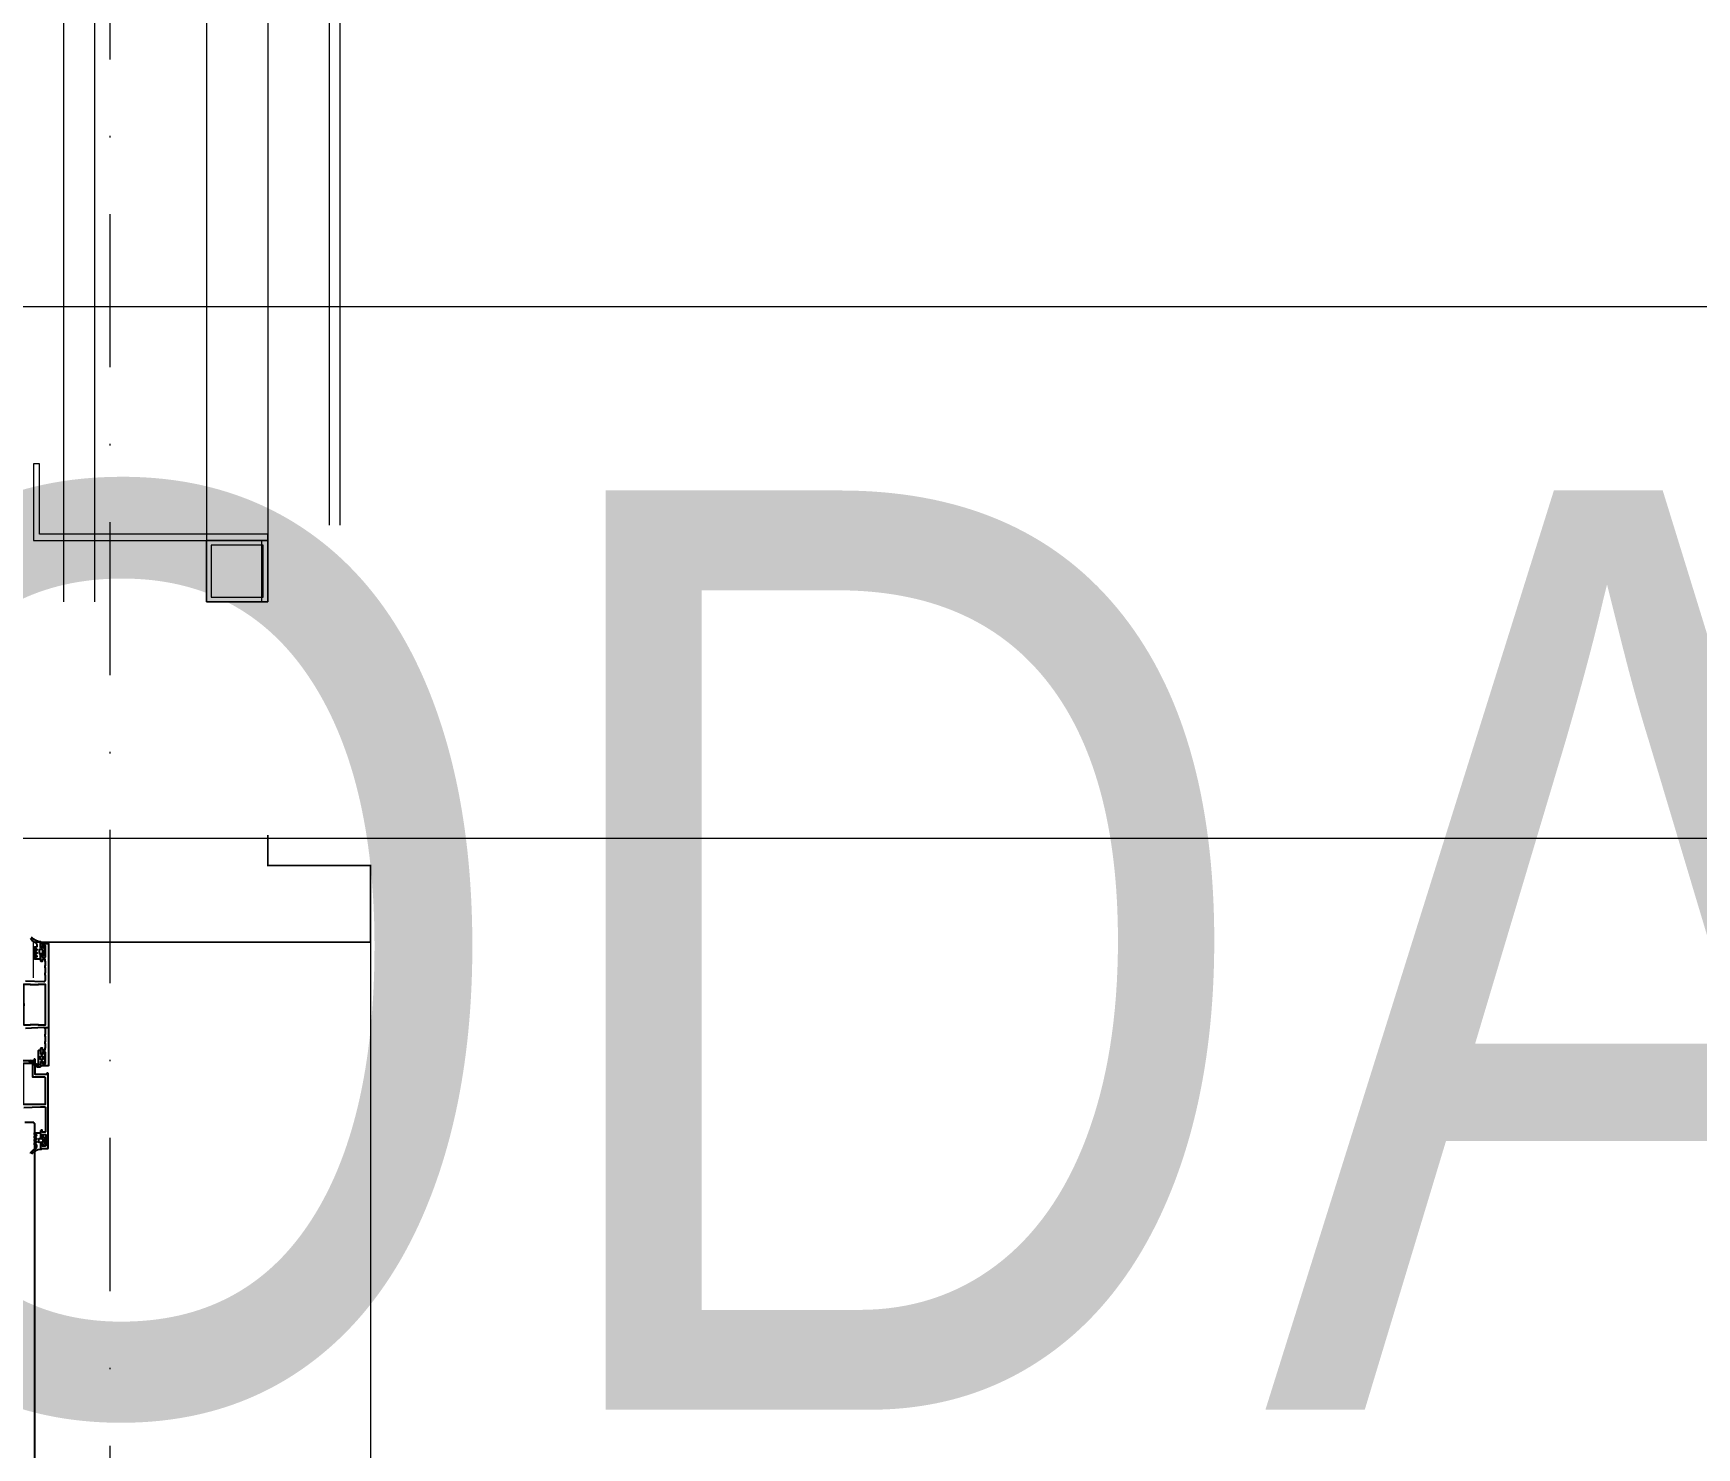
# Model space of a CAD drawing. Extents: x -9059 to 11889, y 0 to 6614.
# Drawn here: x 9854.5 to 9963.1, y 3245.5 to 3337.8 of the extents above; entities that cross this region are included whole.
import ezdxf
from ezdxf.enums import TextEntityAlignment as Align

# ---------------------------------------------------------------- set-up
doc = ezdxf.new("R2010")
doc.units = 0
doc.header["$LTSCALE"] = 10
doc.header["$MEASUREMENT"] = 0
doc.linetypes.add('DASHDOT', pattern=[1, 0.5, -0.25, 0, -0.25])
doc.layers.get('0').update_dxf_attribs({"color": 9, "lineweight": 9})
for name, color, linetype, lineweight in [('06D', 9, 'Continuous', 9), ('10', 9, 'Continuous', 9), ('15', 9, 'Continuous', 9), ('21_mahal200', 9, 'Continuous', 9), ('21_mahal200 @ 20', 9, 'Continuous', 9), ('24', 9, 'DASHDOT', 9), ('33', 9, 'BATTING', 9), ('40A', 9, 'Continuous', 9)]:
    doc.layers.add(name, color=color, linetype=linetype, lineweight=lineweight)
doc.styles.add('Arial', font='arial.ttf', dxfattribs={"height": 2.5})
doc.styles.add('MuuM_TEXT-STANDART', font='ARIALN.TTF')
doc.linetypes.add('BATTING', pattern='A,0.0001,-0.1,[134,ltypeshp.shx,S=0.1,R=0,X=-0.1,Y=0],-0.2,[134,ltypeshp.shx,S=0.1,R=180,X=0.1,Y=0],-0.1', length=0.4001)

# ---------------------------------------------------------------- blocks, each defined once
blk = doc.blocks.new('P-DOG-PORSCHE')
at = {"layer": '06D'}
blk.add_lwpolyline([(-117.78, 24), (-2.22, 24)], dxfattribs=at)
at = {"layer": '10', "lineweight": 25, "ltscale": 0.5}
blk.add_line((-112.2, 2.68), (-112.2, 2.98), dxfattribs=at)
at = {"layer": '10', "const_width": 0.1}
blk.add_lwpolyline([(-124.78, 17.3), (-122.78, 17.3), (-122.78, 24), (-117.78, 24), (-117.78, 2), (-115.43, 2)], dxfattribs=at)
at = {"layer": '10', "lineweight": 25, "ltscale": 0.5}
for points in [[(-117.79, 2.49, -0.220745), (-118.1, 1.89, 0.651907)], [(-118.04, 1.82, 0.176952), (-117.75, 2.14, -0.281357), (-117.61, 2.23), (-117.53, 2.23), (-117.51, 2.23), (-117.51, 2.23), (-117.5, 2.22), (-117.49, 2.22), (-117.48, 2.22), (-117.48, 2.21), (-117.47, 2.21), (-117.47, 2.2), (-117.47, 2.19), (-117.46, 2.18), (-117.46, 2.1), (-117.46, 2.1), (-117.46, 2.09), (-117.46, 2.09), (-117.46, 2.09), (-117.46, 2.09), (-117.45, 2.08), (-117.45, 2.08), (-117.45, 2.08), (-117.44, 2.08), (-117.36, 2.08), (-117.36, 2.08), (-117.36, 2.08), (-117.35, 2.08), (-117.35, 2.08), (-117.35, 2.09), (-117.35, 2.09), (-117.35, 2.09), (-117.34, 2.09), (-117.34, 2.1), (-117.34, 2.18), (-117.34, 2.18), (-117.34, 2.19), (-117.34, 2.2), (-117.33, 2.21), (-117.33, 2.21), (-117.32, 2.22), (-117.32, 2.22), (-117.31, 2.22), (-117.29, 2.23), (-117.29, 2.23), (-117.28, 2.22), (-117.27, 2.22), (-117.26, 2.22), (-117.26, 2.21), (-117.25, 2.21), (-117.25, 2.2), (-117.25, 2.19), (-117.24, 2.18), (-117.24, 2.1), (-117.24, 2.1), (-117.24, 2.09), (-117.24, 2.09), (-117.24, 2.09), (-117.24, 2.09), (-117.23, 2.08), (-117.23, 2.08), (-117.23, 2.08), (-117.22, 2.08), (-117.14, 2.08), (-117.14, 2.08), (-117.14, 2.08), (-117.13, 2.08), (-117.13, 2.08), (-117.13, 2.09), (-117.13, 2.09), (-117.13, 2.09), (-117.12, 2.09), (-117.12, 2.1), (-117.12, 2.18), (-117.12, 2.18), (-117.12, 2.19), (-117.12, 2.2), (-117.11, 2.21), (-117.11, 2.21), (-117.1, 2.22), (-117.1, 2.22), (-117.09, 2.22), (-117.07, 2.23), (-117.07, 2.23), (-117.06, 2.22), (-117.05, 2.22), (-117.04, 2.22), (-117.04, 2.21), (-117.03, 2.21), (-117.03, 2.2), (-117.03, 2.19), (-117.02, 2.18), (-117.02, 2.1), (-117.02, 2.1), (-117.02, 2.09), (-117.02, 2.09), (-117.02, 2.09), (-117.02, 2.09), (-117.01, 2.08), (-117.01, 2.08), (-117.01, 2.08), (-117, 2.08), (-116.92, 2.08), (-116.92, 2.08), (-116.92, 2.08), (-116.91, 2.08), (-116.91, 2.08), (-116.91, 2.09), (-116.91, 2.09), (-116.91, 2.09), (-116.9, 2.09), (-116.9, 2.1), (-116.9, 2.18), (-116.9, 2.18), (-116.9, 2.19), (-116.9, 2.2), (-116.89, 2.21), (-116.89, 2.21), (-116.88, 2.22), (-116.88, 2.22), (-116.87, 2.22), (-116.85, 2.23), (-116.85, 2.23), (-116.84, 2.22), (-116.83, 2.22), (-116.82, 2.22), (-116.82, 2.21), (-116.81, 2.21), (-116.81, 2.2), (-116.81, 2.19), (-116.8, 2.18), (-116.8, 2.1), (-116.8, 2.1), (-116.8, 2.09), (-116.8, 2.09), (-116.8, 2.09), (-116.8, 2.09), (-116.79, 2.08), (-116.79, 2.08), (-116.79, 2.08), (-116.78, 2.08), (-116.7, 2.08), (-116.7, 2.08), (-116.7, 2.08), (-116.69, 2.08), (-116.69, 2.08), (-116.69, 2.09), (-116.69, 2.09), (-116.69, 2.09), (-116.68, 2.09), (-116.68, 2.1), (-116.68, 2.44, 0.414214), (-116.71, 2.47), (-116.94, 2.47, -0.414214), (-116.97, 2.5), (-116.97, 2.56, -0.291535), (-116.96, 2.58), (-116.91, 2.6, 0.613042), (-116.91, 2.66), (-117.03, 2.73, 0.127095), (-117.09, 2.74), (-117.29, 2.74, 0.127095), (-117.36, 2.73), (-117.47, 2.67, 0.585233), (-117.47, 2.6), (-117.42, 2.58, -0.167811), (-117.41, 2.56), (-117.41, 2.5, -0.414214), (-117.44, 2.47), (-117.74, 2.47), (-117.74, 2.53, 0.394677), (-117.79, 2.49)], [(-115.25, 1.49), (-115.2, 2.68, 0.425337), (-115.3, 2.79), (-115.62, 2.79), (-115.62, 2.78), (-115.77, 2.78), (-115.77, 2.79), (-116.1, 2.79), (-116.1, 2.78), (-116.25, 2.78), (-116.25, 2.79), (-116.52, 2.79), (-116.52, 2.78), (-116.65, 2.78), (-116.65, 2.61, 0.414214), (-116.62, 2.58), (-116.52, 2.58), (-116.52, 2.53, -0.414214), (-116.57, 2.48), (-116.88, 2.48, -0.414214), (-116.95, 2.55), (-116.95, 2.57, -0.414214), (-116.94, 2.58), (-116.84, 2.58, 0.414214), (-116.79, 2.63), (-116.79, 2.75, 0.414214), (-116.84, 2.8), (-117.51, 2.8, 0.414214), (-117.56, 2.75), (-117.56, 2.63, 0.414214), (-117.51, 2.58), (-117.41, 2.58, -0.414214), (-117.4, 2.57), (-117.4, 2.55, -0.414214), (-117.47, 2.48), (-117.69, 2.48, -0.414214), (-117.7, 2.49), (-117.7, 2.97, -0.414214), (-117.69, 2.98), (-109.71, 2.98, -0.414214), (-109.7, 2.97), (-109.7, 2.49, -0.414214), (-109.71, 2.48), (-109.93, 2.48, -0.414214), (-110, 2.55), (-110, 2.57, -0.414214), (-109.99, 2.58), (-109.89, 2.58, 0.414214), (-109.84, 2.63), (-109.84, 2.75, 0.414214), (-109.89, 2.8), (-110.56, 2.8, 0.414214), (-110.61, 2.75), (-110.61, 2.63, 0.414214), (-110.56, 2.58), (-110.46, 2.58, -0.414214), (-110.45, 2.57), (-110.45, 2.55, -0.414214), (-110.52, 2.48), (-110.83, 2.48, -0.414214), (-110.88, 2.53), (-110.88, 2.58), (-110.78, 2.58, 0.414214), (-110.75, 2.61), (-110.75, 2.78), (-110.88, 2.78), (-110.88, 2.79), (-111.15, 2.79), (-111.15, 2.78), (-111.3, 2.78), (-111.3, 2.79), (-111.63, 2.79), (-111.63, 2.78), (-111.78, 2.78), (-111.78, 2.79), (-112.1, 2.79, 0.425337), (-112.2, 2.68), (-112.15, 1.49, 0.403083)], [(-110.07, 1.77), (-109.76, 2.27, 0.992608), (-109.86, 2.34), (-110.69, 2.34, -0.414214), (-110.73, 2.38), (-110.73, 2.43, -0.414214), (-110.69, 2.47), (-110.51, 2.47, 0.414214), (-110.48, 2.5), (-110.48, 2.58, 0.186103), (-110.48, 2.59), (-110.52, 2.64, -0.501687), (-110.51, 2.7), (-110.42, 2.74, -0.118551), (-110.34, 2.76), (-110.11, 2.76, -0.118551), (-110.04, 2.74), (-109.95, 2.7, -0.501687), (-109.94, 2.64), (-109.98, 2.59, 0.186103), (-109.98, 2.58), (-109.98, 2.5, 0.414214), (-109.94, 2.47), (-109.66, 2.47, -0.414214), (-109.62, 2.43), (-109.62, 2.28, -0.176484), (-109.64, 2.25), (-110.01, 1.72, -0.940455)], [(-106.98, 1.37), (-107.03, 2.47), (-107.03, 2.74, -0.414214), (-106.98, 2.79), (-105.4, 2.79, -0.414214), (-105.37, 2.76), (-105.37, 2.6, -0.414214), (-105.4, 2.57), (-105.5, 2.57), (-105.5, 2.52, 0.414214), (-105.45, 2.47), (-105.14, 2.47, 0.414214), (-105.07, 2.54), (-105.07, 2.56, 0.414214), (-105.08, 2.57), (-105.18, 2.57, -0.414214), (-105.23, 2.62), (-105.23, 2.77, -0.414214), (-105.18, 2.82), (-104.51, 2.82, -0.414214), (-104.46, 2.77), (-104.46, 2.62, -0.414214), (-104.51, 2.57), (-104.61, 2.57, 0.414214), (-104.62, 2.56), (-104.62, 2.54, 0.414214), (-104.55, 2.47), (-104.33, 2.47, 0.414214), (-104.32, 2.48), (-104.32, 2.96, 0.414214), (-104.33, 2.97), (-109.19, 2.97, 0.535184), (-109.22, 2.93), (-109.2, 2.89), (-109.17, 2.89, -0.414214), (-109.14, 2.86), (-109.14, 2.15, -0.414214), (-109.17, 2.12), (-110.11, 2.12, 0.535184), (-110.14, 2.08), (-110.13, 2.06, 0.302776), (-110.1, 2.04), (-110.07, 2.04, -0.414214), (-110.04, 2.01), (-110.04, 1.18, 0.414214)], [(-104.24, 2.47, 0.220745), (-103.93, 1.88, -0.651907)], [(-103.98, 1.81, -0.176952), (-104.28, 2.13, 0.281357), (-104.42, 2.22), (-104.5, 2.22), (-104.51, 2.22), (-104.52, 2.22), (-104.53, 2.21), (-104.54, 2.21), (-104.54, 2.21), (-104.55, 2.2), (-104.55, 2.19), (-104.56, 2.19), (-104.56, 2.18), (-104.56, 2.17), (-104.56, 2.09), (-104.56, 2.09), (-104.56, 2.08), (-104.57, 2.08), (-104.57, 2.08), (-104.57, 2.08), (-104.57, 2.07), (-104.57, 2.07), (-104.58, 2.07), (-104.58, 2.07), (-104.66, 2.07), (-104.67, 2.07), (-104.67, 2.07), (-104.67, 2.07), (-104.68, 2.07), (-104.68, 2.08), (-104.68, 2.08), (-104.68, 2.08), (-104.68, 2.08), (-104.68, 2.09), (-104.68, 2.17), (-104.68, 2.17), (-104.69, 2.18), (-104.69, 2.19), (-104.69, 2.19), (-104.7, 2.2), (-104.7, 2.21), (-104.71, 2.21), (-104.72, 2.21), (-104.73, 2.22), (-104.74, 2.22), (-104.75, 2.21), (-104.76, 2.21), (-104.76, 2.21), (-104.77, 2.2), (-104.77, 2.19), (-104.78, 2.19), (-104.78, 2.18), (-104.78, 2.17), (-104.78, 2.09), (-104.78, 2.09), (-104.78, 2.08), (-104.79, 2.08), (-104.79, 2.08), (-104.79, 2.08), (-104.79, 2.07), (-104.79, 2.07), (-104.8, 2.07), (-104.8, 2.07), (-104.88, 2.07), (-104.89, 2.07), (-104.89, 2.07), (-104.89, 2.07), (-104.9, 2.07), (-104.9, 2.08), (-104.9, 2.08), (-104.9, 2.08), (-104.9, 2.08), (-104.9, 2.09), (-104.9, 2.17), (-104.9, 2.17), (-104.91, 2.18), (-104.91, 2.19), (-104.91, 2.19), (-104.92, 2.2), (-104.92, 2.21), (-104.93, 2.21), (-104.94, 2.21), (-104.95, 2.22), (-104.96, 2.22), (-104.97, 2.21), (-104.98, 2.21), (-104.98, 2.21), (-104.99, 2.2), (-104.99, 2.19), (-105, 2.19), (-105, 2.18), (-105, 2.17), (-105, 2.09), (-105, 2.09), (-105, 2.08), (-105.01, 2.08), (-105.01, 2.08), (-105.01, 2.08), (-105.01, 2.07), (-105.01, 2.07), (-105.02, 2.07), (-105.02, 2.07), (-105.1, 2.07), (-105.11, 2.07), (-105.11, 2.07), (-105.11, 2.07), (-105.12, 2.07), (-105.12, 2.08), (-105.12, 2.08), (-105.12, 2.08), (-105.12, 2.08), (-105.12, 2.09), (-105.12, 2.17), (-105.12, 2.17), (-105.13, 2.18), (-105.13, 2.19), (-105.13, 2.19), (-105.14, 2.2), (-105.14, 2.21), (-105.15, 2.21), (-105.16, 2.21), (-105.17, 2.22), (-105.18, 2.22), (-105.19, 2.21), (-105.2, 2.21), (-105.2, 2.21), (-105.21, 2.2), (-105.21, 2.19), (-105.22, 2.19), (-105.22, 2.18), (-105.22, 2.17), (-105.22, 2.09), (-105.22, 2.09), (-105.22, 2.08), (-105.23, 2.08), (-105.23, 2.08), (-105.23, 2.08), (-105.23, 2.07), (-105.23, 2.07), (-105.24, 2.07), (-105.24, 2.07), (-105.32, 2.07), (-105.33, 2.07), (-105.33, 2.07), (-105.33, 2.07), (-105.34, 2.07), (-105.34, 2.08), (-105.34, 2.08), (-105.34, 2.08), (-105.34, 2.08), (-105.34, 2.09), (-105.34, 2.43, -0.414214), (-105.31, 2.46), (-105.08, 2.46, 0.414214), (-105.05, 2.49), (-105.05, 2.55, 0.291535), (-105.06, 2.57), (-105.11, 2.59, -0.613042), (-105.11, 2.65), (-105, 2.72, -0.127095), (-104.93, 2.73), (-104.73, 2.73, -0.127095), (-104.67, 2.72), (-104.56, 2.66, -0.585233), (-104.56, 2.59), (-104.61, 2.57, 0.167811), (-104.61, 2.55), (-104.61, 2.49, 0.414214), (-104.58, 2.46), (-104.29, 2.46), (-104.29, 2.52, -0.394677), (-104.24, 2.47)]]:
    blk.add_lwpolyline(points, format="xyb", dxfattribs=at)
for points in [[(-117.28, 2.61, 0.359904), (-117.3, 2.58), (-117.3, 2.4, 0.414214), (-117.27, 2.37), (-117.07, 2.37, 0.414214), (-117.04, 2.4), (-117.04, 2.58, 0.359904), (-117.07, 2.61, 0.094739)], [(-110.32, 2.47, -0.414214), (-110.34, 2.5), (-110.34, 2.6, -0.414214), (-110.32, 2.62), (-110.14, 2.62, -0.414214), (-110.11, 2.6), (-110.11, 2.5, -0.414214), (-110.14, 2.47)], [(-108.97, 1.97), (-109.81, 1.97, 0.414214), (-109.86, 1.92), (-109.86, 1.38, 0.414214), (-109.81, 1.33), (-107.25, 1.33, 0.414214), (-107.2, 1.38), (-107.2, 2.79), (-108.91, 2.79, 0.414214), (-108.96, 2.74), (-108.96, 1.98, -0.414214)], [(-104.73, 2.6, -0.359904), (-104.7, 2.57), (-104.7, 2.39, -0.414214), (-104.73, 2.36), (-104.93, 2.36, -0.414214), (-104.96, 2.39), (-104.96, 2.57, -0.359904), (-104.94, 2.6, -0.094739)]]:
    blk.add_lwpolyline(points, format="xyb", close=True, dxfattribs=at)
blk.add_lwpolyline([(-112.39, 1.35), (-112.39, 1.82), (-112.4, 1.82), (-112.4, 2.32), (-112.39, 2.32), (-112.39, 2.79), (-115.01, 2.79), (-115.01, 2.32), (-115, 2.32), (-115, 1.82), (-115.01, 1.82), (-115.01, 1.35), (-113.77, 1.35), (-113.77, 1.37), (-113.62, 1.37), (-113.62, 1.35)], close=True, dxfattribs=at)
at = {"layer": '15', "lineweight": 25, "ltscale": 0.5}
for p, q in [((-106, 2.03), (-105.95, 2.07)), ((-106, 2.03), (-106, 1.44)), ((-105.95, 2.07), (-16.8, 2.07))]:
    blk.add_line(p, q, dxfattribs=at)
blk = doc.blocks.new('p-s-profil')
at = {"layer": '10'}
blk.add_lwpolyline([(9, 15.3), (4.6, 15.3), (4.6, 0.4), (0, 0.4), (0, 0), (5, 0), (5, 14.9), (9, 14.9), (9, 15.3)], dxfattribs=at)
blk.add_lwpolyline([(9, 15.3), (4.6, 15.3), (4.6, 0.4), (0, 0.4), (0, 0), (5, 0), (5, 14.9), (9, 14.9), (9, 15.3)], dxfattribs=at)
blk = doc.blocks.new('p-kutu_profil_40x40')
h = blk.add_hatch(color=256)
h.dxf.hatch_style = 1
h.paths.add_polyline_path([(0, 0), (4, 0), (4, 4), (0, 4)])
h = blk.add_hatch(color=255)
h.dxf.hatch_style = 1
h.paths.add_polyline_path([(0, 0), (4, 0), (4, 4), (0, 4)])
blk.add_lwpolyline([(0, 0), (4, 0), (4, 4), (0, 4)], close=True)
at = {"layer": '10'}
for points in [[(0, 4), (4, 4), (4, 0), (0, 0)], [(0, 4), (4, 4), (4, 0), (0, 0)], [(0, 0), (4, 0), (4, 4), (0, 4)], [(0.3, 3.7), (3.7, 3.7), (3.7, 0.3), (0.3, 0.3)], [(0.3, 3.7), (3.7, 3.7), (3.7, 0.3), (0.3, 0.3)]]:
    blk.add_lwpolyline(points, close=True, dxfattribs=at)
blk = doc.blocks.new('0a_roomno2')
blk.add_lwpolyline([(30, -16), (0, -16), (0, 0), (30, 0)], close=True)
blk.add_lwpolyline([(0, 0), (30, 0)])
at = {"layer": '40A'}
blk.add_lwpolyline([(0, 0), (30, 0)], dxfattribs=at)
at = {"style": 'Arial'}
blk.add_attdef('ODANO', (0, 1.505), '', height=3, dxfattribs=at)
blk.add_attdef('MEKANADI', text='', height=3, dxfattribs=at).set_placement((0.525, -4.75), align=Align.BOTTOM_LEFT)
at = {"style": 'MuuM_TEXT-STANDART', "width": 0.6}
for tag, p in [('YER01', (15, -7)), ('TAVAN01', (20.625, -7)), ('DUVAR01', (26.25, -7)), ('YER02', (15, -10.375)), ('TAVAN02', (20.625, -10.375)), ('DUVAR02', (26.25, -10.375)), ('YER03', (15, -13.75)), ('TAVAN03', (20.625, -13.75)), ('DUVAR03', (26.25, -13.75))]:
    blk.add_attdef(tag, text='', height=2.25, dxfattribs=at).set_placement(p, align=Align.MIDDLE_CENTER)
at = {"style": 'MuuM_TEXT-STANDART'}
blk.add_attdef('M2', text='', height=2.25, dxfattribs=at).set_placement((1.3231, -7.8046), align=Align.MIDDLE_LEFT)
at = {"style": 'MuuM_TEXT-STANDART', "width": 0.6}
blk.add_attdef('TEMIZTAVANYUKSEKLIGI', text='', height=2.25, dxfattribs=at).set_placement((2.7, -13.1619), align=Align.MIDDLE_LEFT)
blk = doc.blocks.new('*U907')
at = {"layer": '21_mahal200 @ 20'}
ref = blk.add_blockref('0a_roomno2', (9477.28, 3319.99), dxfattribs=dict(at, xscale=20, yscale=20, zscale=20))
ref.add_attrib('MEKANADI', 'TOPLANTI ODASI', dxfattribs={"layer": '0', "height": 60, "style": 'Arial', "width": 0.8}).set_placement((9487.78, 3229.99), align=Align.BOTTOM_LEFT)

msp = doc.modelspace()

# ---------------------------------------------------------------- linework, layer by layer
at = {"layer": '06D'}
for points in [[(9865.84, 3797.58), (9865.84, 3300.73)], [(9869.84, 3797.58), (9869.84, 3300.73)], [(9858.54, 3786.73), (9858.54, 3300.73)]]:
    msp.add_lwpolyline(points, dxfattribs=at)
at = {"layer": '10'}
for points in [[(9873.84, 3792.58), (9873.84, 3305.73)], [(9874.54, 3792.58), (9874.54, 3305.73)]]:
    msp.add_lwpolyline(points, dxfattribs=at)
at = {"layer": '21_mahal200'}
msp.add_lwpolyline([(10000.83, 3285.28), (9396.54, 3285.28)], dxfattribs=at)
at = {"layer": '24', "ltscale": 2}
msp.add_lwpolyline([(9959.54, 4009.23), (9959.54, 3969.23), (9859.54, 3969.23), (9859.54, 2536.73)], dxfattribs=at)
at = {"layer": '33', "ltscale": 0.2, "flags": 128}
msp.add_lwpolyline([(9856.54, 3300.73), (9856.54, 3788.73), (9794.54, 3788.73)], dxfattribs=at)

# ---------------------------------------------------------------- block references
at = {"rotation": 270}
for name, p in [('p-s-profil', (9854.54, 3309.73)), ('P-DOG-PORSCHE', (9852.54, 3160.73))]:
    msp.add_blockref(name, p, dxfattribs=at)
at = {"extrusion": (0, 0, -1), "zscale": -1, "rotation": 90}
msp.add_blockref('p-kutu_profil_40x40', (-9865.84, 3300.73), dxfattribs=at)
at = {"layer": '21_mahal200', "color": 6}
msp.add_blockref('*U907', (0, 0), dxfattribs=at)

doc.saveas('drawing.dxf')
